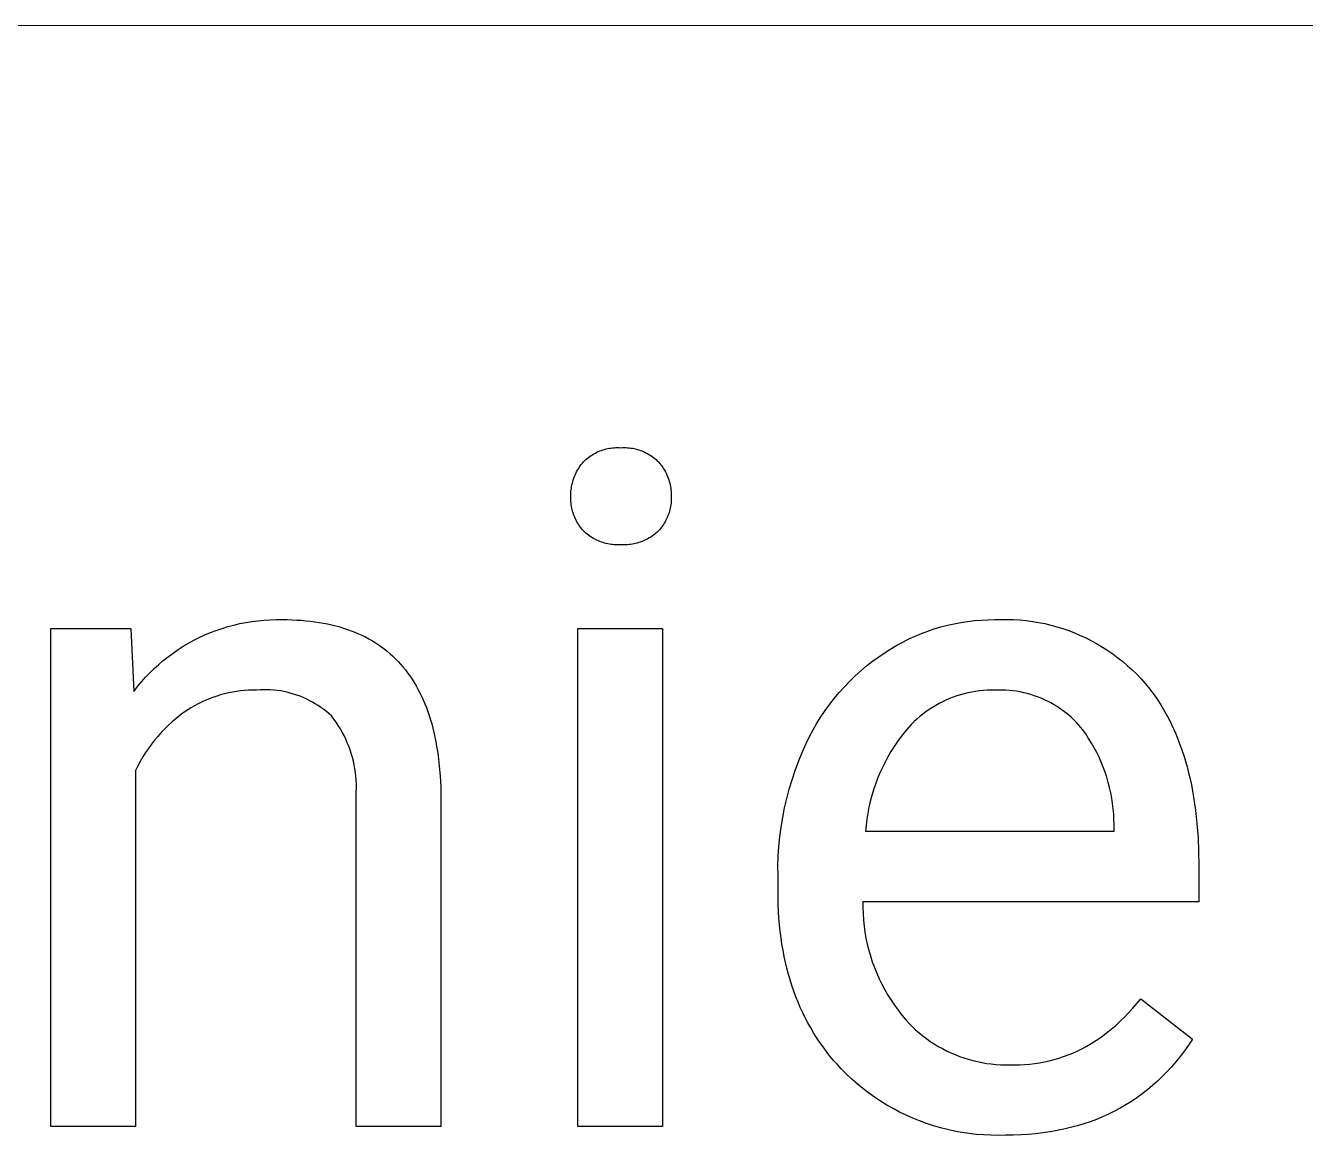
# Model space of a CAD drawing. Header units: millimetres. Extents: x -1519 to 3497, y -297 to 3208.
# Drawn here: x 2019.3 to 2088.1, y -76 to -16.4 of the extents above; entities that cross this region are included whole.
import ezdxf

# ---------------------------------------------------------------- set-up
doc = ezdxf.new("R2010")
doc.units = ezdxf.units.MM
doc.header["$MEASUREMENT"] = 0
doc.layers.add('Domyślny', color=7, linetype='Continuous', true_color=0x000000)

msp = doc.modelspace()

# ---------------------------------------------------------------- linework, layer by layer
at = {"layer": 'Domyślny', "color": 18, "lineweight": 15, "true_color": 0x000000}
msp.add_line((1601.477, -16.362), (3497.131, -16.362), dxfattribs=at)
at = {"layer": 'Domyślny'}
for p, q in [((2050.187, -39.222), (2050.27, -39.191)), ((2050.27, -39.191), (2050.354, -39.162)), ((2050.354, -39.162), (2050.439, -39.136)), ((2050.439, -39.136), (2050.525, -39.114)), ((2050.525, -39.114), (2050.611, -39.094)), ((2050.611, -39.094), (2050.698, -39.078)), ((2050.698, -39.078), (2050.786, -39.064)), ((2050.786, -39.064), (2050.874, -39.053)), ((2050.874, -39.053), (2050.962, -39.046)), ((2050.962, -39.046), (2051.051, -39.042)), ((2051.051, -39.042), (2051.139, -39.04)), ((2051.139, -39.04), (2051.228, -39.042)), ((2051.228, -39.042), (2051.317, -39.047)), ((2051.317, -39.047), (2051.405, -39.042)), ((2051.405, -39.042), (2051.495, -39.041)), ((2051.495, -39.041), (2051.584, -39.042)), ((2051.584, -39.042), (2051.672, -39.047)), ((2051.672, -39.047), (2051.761, -39.054)), ((2051.761, -39.054), (2051.85, -39.065)), ((2051.85, -39.065), (2051.938, -39.078)), ((2051.938, -39.078), (2052.025, -39.095)), ((2052.025, -39.095), (2052.112, -39.115)), ((2052.112, -39.115), (2052.198, -39.137)), ((2052.198, -39.137), (2052.283, -39.163)), ((2052.283, -39.163), (2052.368, -39.192)), ((2052.368, -39.192), (2052.451, -39.223)), ((2049.249, -39.88), (2049.309, -39.809)), ((2049.309, -39.809), (2049.372, -39.747)), ((2049.372, -39.747), (2049.437, -39.687)), ((2049.437, -39.687), (2049.504, -39.629)), ((2049.504, -39.629), (2049.573, -39.573)), ((2049.573, -39.573), (2049.644, -39.52)), ((2049.644, -39.52), (2049.717, -39.47)), ((2049.717, -39.47), (2049.792, -39.422)), ((2049.792, -39.422), (2049.868, -39.376)), ((2049.868, -39.376), (2049.946, -39.334)), ((2049.946, -39.334), (2050.025, -39.294)), ((2050.025, -39.294), (2050.105, -39.256)), ((2050.105, -39.256), (2050.187, -39.222)), ((2052.451, -39.223), (2052.533, -39.257)), ((2052.533, -39.257), (2052.614, -39.295)), ((2052.614, -39.295), (2052.694, -39.334)), ((2052.694, -39.334), (2052.772, -39.377)), ((2052.772, -39.377), (2052.848, -39.422)), ((2052.848, -39.422), (2052.924, -39.47)), ((2052.924, -39.47), (2052.997, -39.521)), ((2052.997, -39.521), (2053.068, -39.574)), ((2053.068, -39.574), (2053.138, -39.629)), ((2053.138, -39.629), (2053.206, -39.687)), ((2053.206, -39.687), (2053.272, -39.747)), ((2053.272, -39.747), (2053.335, -39.809)), ((2053.335, -39.809), (2053.396, -39.879)), ((2053.396, -39.879), (2053.454, -39.951)), ((2048.826, -40.593), (2048.862, -40.508)), ((2048.862, -40.508), (2048.901, -40.424)), ((2048.901, -40.424), (2048.942, -40.341)), ((2048.942, -40.341), (2048.987, -40.26)), ((2048.987, -40.26), (2049.034, -40.181)), ((2049.034, -40.181), (2049.084, -40.103)), ((2049.084, -40.103), (2049.136, -40.026)), ((2049.136, -40.026), (2049.191, -39.952)), ((2049.191, -39.952), (2049.249, -39.88)), ((2053.454, -39.951), (2053.51, -40.025)), ((2053.51, -40.025), (2053.564, -40.101)), ((2053.564, -40.101), (2053.614, -40.179)), ((2053.614, -40.179), (2053.662, -40.258)), ((2053.662, -40.258), (2053.707, -40.339)), ((2053.707, -40.339), (2053.749, -40.422)), ((2053.749, -40.422), (2053.789, -40.506)), ((2053.789, -40.506), (2053.825, -40.591)), ((2048.647, -41.309), (2048.658, -41.217)), ((2048.658, -41.217), (2048.673, -41.126)), ((2048.673, -41.126), (2048.691, -41.035)), ((2048.691, -41.035), (2048.712, -40.945)), ((2048.712, -40.945), (2048.736, -40.855)), ((2048.736, -40.855), (2048.763, -40.767)), ((2048.763, -40.767), (2048.793, -40.679)), ((2048.793, -40.679), (2048.826, -40.593)), ((2053.825, -40.591), (2053.859, -40.678)), ((2053.859, -40.678), (2053.889, -40.765)), ((2053.889, -40.765), (2053.917, -40.854)), ((2053.917, -40.854), (2053.941, -40.943)), ((2053.941, -40.943), (2053.963, -41.033)), ((2053.963, -41.033), (2053.981, -41.124)), ((2053.981, -41.124), (2053.996, -41.216)), ((2053.996, -41.216), (2054.008, -41.308)), ((2048.63, -41.766), (2048.632, -41.678)), ((2048.632, -41.853), (2048.63, -41.766)), ((2048.631, -41.586), (2048.633, -41.493)), ((2048.632, -41.678), (2048.631, -41.586)), ((2048.636, -41.94), (2048.632, -41.853)), ((2048.633, -41.493), (2048.638, -41.401)), ((2048.644, -42.028), (2048.636, -41.94)), ((2048.638, -41.401), (2048.647, -41.309)), ((2054.008, -41.308), (2054.017, -41.4)), ((2054.019, -41.941), (2054.011, -42.029)), ((2054.017, -41.4), (2054.022, -41.493)), ((2054.023, -41.854), (2054.019, -41.941)), ((2054.022, -41.493), (2054.024, -41.585)), ((2054.025, -41.766), (2054.023, -41.854)), ((2054.024, -41.585), (2054.024, -41.678)), ((2054.024, -41.678), (2054.025, -41.766)), ((2048.654, -42.115), (2048.644, -42.028)), ((2048.667, -42.201), (2048.654, -42.115)), ((2048.684, -42.287), (2048.667, -42.201)), ((2048.702, -42.372), (2048.684, -42.287)), ((2048.724, -42.457), (2048.702, -42.372)), ((2048.749, -42.541), (2048.724, -42.457)), ((2048.776, -42.624), (2048.749, -42.541)), ((2048.807, -42.706), (2048.776, -42.624)), ((2053.876, -42.626), (2053.845, -42.708)), ((2053.904, -42.543), (2053.876, -42.626)), ((2053.929, -42.459), (2053.904, -42.543)), ((2053.951, -42.374), (2053.929, -42.459)), ((2053.97, -42.288), (2053.951, -42.374)), ((2053.987, -42.202), (2053.97, -42.288)), ((2054, -42.116), (2053.987, -42.202)), ((2054.011, -42.029), (2054, -42.116)), ((2048.839, -42.787), (2048.807, -42.706)), ((2048.875, -42.867), (2048.839, -42.787)), ((2048.913, -42.946), (2048.875, -42.867)), ((2048.954, -43.023), (2048.913, -42.946)), ((2048.998, -43.099), (2048.954, -43.023)), ((2049.043, -43.174), (2048.998, -43.099)), ((2049.092, -43.247), (2049.043, -43.174)), ((2049.143, -43.318), (2049.092, -43.247)), ((2053.555, -43.248), (2053.504, -43.319)), ((2053.605, -43.175), (2053.555, -43.248)), ((2053.651, -43.101), (2053.605, -43.175)), ((2053.695, -43.025), (2053.651, -43.101)), ((2053.737, -42.948), (2053.695, -43.025)), ((2053.776, -42.869), (2053.737, -42.948)), ((2053.812, -42.789), (2053.776, -42.869)), ((2053.845, -42.708), (2053.812, -42.789)), ((2049.196, -43.388), (2049.143, -43.318)), ((2049.251, -43.455), (2049.196, -43.388)), ((2049.309, -43.521), (2049.251, -43.455)), ((2049.373, -43.582), (2049.309, -43.521)), ((2049.439, -43.64), (2049.373, -43.582)), ((2049.507, -43.696), (2049.439, -43.64)), ((2049.577, -43.75), (2049.507, -43.696)), ((2049.648, -43.802), (2049.577, -43.75)), ((2049.721, -43.851), (2049.648, -43.802)), ((2049.796, -43.897), (2049.721, -43.851)), ((2049.873, -43.941), (2049.796, -43.897)), ((2049.951, -43.983), (2049.873, -43.941)), ((2050.03, -44.021), (2049.951, -43.983)), ((2052.689, -43.982), (2052.609, -44.02)), ((2052.767, -43.94), (2052.689, -43.982)), ((2052.844, -43.897), (2052.767, -43.94)), ((2052.919, -43.85), (2052.844, -43.897)), ((2052.993, -43.801), (2052.919, -43.85)), ((2053.065, -43.75), (2052.993, -43.801)), ((2053.136, -43.696), (2053.065, -43.75)), ((2053.204, -43.64), (2053.136, -43.696)), ((2053.271, -43.582), (2053.204, -43.64)), ((2053.335, -43.521), (2053.271, -43.582)), ((2053.394, -43.456), (2053.335, -43.521)), ((2053.45, -43.388), (2053.394, -43.456)), ((2053.504, -43.319), (2053.45, -43.388)), ((2050.11, -44.057), (2050.03, -44.021)), ((2050.192, -44.09), (2050.11, -44.057)), ((2050.275, -44.121), (2050.192, -44.09)), ((2050.359, -44.148), (2050.275, -44.121)), ((2050.443, -44.173), (2050.359, -44.148)), ((2050.529, -44.195), (2050.443, -44.173)), ((2050.615, -44.213), (2050.529, -44.195)), ((2050.702, -44.229), (2050.615, -44.213)), ((2050.789, -44.242), (2050.702, -44.229)), ((2050.876, -44.252), (2050.789, -44.242)), ((2050.964, -44.259), (2050.876, -44.252)), ((2051.052, -44.263), (2050.964, -44.259)), ((2051.14, -44.264), (2051.052, -44.263)), ((2051.229, -44.262), (2051.14, -44.264)), ((2051.317, -44.257), (2051.229, -44.262)), ((2051.405, -44.262), (2051.317, -44.257)), ((2051.494, -44.264), (2051.405, -44.262)), ((2051.582, -44.263), (2051.494, -44.264)), ((2051.67, -44.259), (2051.582, -44.263)), ((2051.759, -44.252), (2051.67, -44.259)), ((2051.847, -44.242), (2051.759, -44.252)), ((2051.934, -44.229), (2051.847, -44.242)), ((2052.021, -44.213), (2051.934, -44.229)), ((2052.108, -44.194), (2052.021, -44.213)), ((2052.194, -44.172), (2052.108, -44.194)), ((2052.279, -44.147), (2052.194, -44.172)), ((2052.363, -44.12), (2052.279, -44.147)), ((2052.446, -44.089), (2052.363, -44.12)), ((2052.528, -44.056), (2052.446, -44.089)), ((2052.609, -44.02), (2052.528, -44.056)), ((2020.688, -75.521), (2020.688, -48.757)), ((2020.688, -48.757), (2024.999, -48.757)), ((2024.999, -48.757), (2025.147, -52.14)), ((2029.578, -48.864), (2029.889, -48.757)), ((2029.889, -48.757), (2030.203, -48.66)), ((2030.203, -48.66), (2030.521, -48.575)), ((2030.521, -48.575), (2030.841, -48.5)), ((2030.841, -48.5), (2031.163, -48.436)), ((2031.163, -48.436), (2031.488, -48.383)), ((2031.488, -48.383), (2031.813, -48.341)), ((2031.813, -48.341), (2032.141, -48.31)), ((2032.141, -48.31), (2032.469, -48.29)), ((2032.469, -48.29), (2032.797, -48.281)), ((2032.797, -48.281), (2033.126, -48.284)), ((2033.126, -48.284), (2033.388, -48.286)), ((2033.388, -48.286), (2033.646, -48.293)), ((2033.646, -48.293), (2033.9, -48.305)), ((2033.9, -48.305), (2034.149, -48.321)), ((2034.149, -48.321), (2034.395, -48.342)), ((2034.395, -48.342), (2034.636, -48.368)), ((2034.636, -48.368), (2034.874, -48.398)), ((2034.874, -48.398), (2035.107, -48.433)), ((2035.107, -48.433), (2035.337, -48.473)), ((2035.337, -48.473), (2035.562, -48.517)), ((2035.562, -48.517), (2035.783, -48.566)), ((2035.783, -48.566), (2036, -48.62)), ((2036, -48.62), (2036.213, -48.679)), ((2036.213, -48.679), (2036.422, -48.742)), ((2036.422, -48.742), (2036.626, -48.809)), ((2036.626, -48.809), (2036.827, -48.882)), ((2049.002, -75.521), (2049.002, -48.757)), ((2049.002, -48.757), (2053.561, -48.757)), ((2053.561, -48.757), (2053.561, -75.521)), ((2067.807, -48.902), (2068.155, -48.784)), ((2068.155, -48.784), (2068.507, -48.679)), ((2068.507, -48.679), (2068.862, -48.586)), ((2068.862, -48.586), (2069.22, -48.505)), ((2069.22, -48.505), (2069.581, -48.437)), ((2069.581, -48.437), (2069.944, -48.381)), ((2069.944, -48.381), (2070.309, -48.338)), ((2070.309, -48.338), (2070.675, -48.307)), ((2070.675, -48.307), (2071.042, -48.289)), ((2071.042, -48.289), (2071.409, -48.284)), ((2071.409, -48.284), (2071.746, -48.271)), ((2071.746, -48.271), (2072.082, -48.27)), ((2072.082, -48.27), (2072.419, -48.28)), ((2072.419, -48.28), (2072.755, -48.302)), ((2072.755, -48.302), (2073.09, -48.335)), ((2073.09, -48.335), (2073.424, -48.379)), ((2073.424, -48.379), (2073.756, -48.434)), ((2073.756, -48.434), (2074.086, -48.501)), ((2074.086, -48.501), (2074.414, -48.578)), ((2074.414, -48.578), (2074.738, -48.667)), ((2074.738, -48.667), (2075.06, -48.767)), ((2075.06, -48.767), (2075.378, -48.877)), ((2028.089, -49.553), (2028.377, -49.395)), ((2028.377, -49.395), (2028.67, -49.247)), ((2028.67, -49.247), (2028.969, -49.109)), ((2028.969, -49.109), (2029.271, -48.981)), ((2029.271, -48.981), (2029.578, -48.864)), ((2036.827, -48.882), (2037.023, -48.959)), ((2037.023, -48.959), (2037.216, -49.041)), ((2037.216, -49.041), (2037.404, -49.127)), ((2037.404, -49.127), (2037.589, -49.218)), ((2037.589, -49.218), (2037.769, -49.314)), ((2037.769, -49.314), (2037.945, -49.414)), ((2037.945, -49.414), (2038.117, -49.519)), ((2066.139, -49.665), (2066.461, -49.49)), ((2066.461, -49.49), (2066.79, -49.325)), ((2066.79, -49.325), (2067.124, -49.172)), ((2067.124, -49.172), (2067.463, -49.031)), ((2067.463, -49.031), (2067.807, -48.902)), ((2075.378, -48.877), (2075.692, -48.998)), ((2075.692, -48.998), (2076.002, -49.13)), ((2076.002, -49.13), (2076.307, -49.272)), ((2076.307, -49.272), (2076.608, -49.424)), ((2076.608, -49.424), (2076.903, -49.586)), ((2026.994, -50.279), (2027.258, -50.084)), ((2027.258, -50.084), (2027.529, -49.897)), ((2027.529, -49.897), (2027.806, -49.72)), ((2027.806, -49.72), (2028.089, -49.553)), ((2038.117, -49.519), (2038.285, -49.629)), ((2038.285, -49.629), (2038.449, -49.743)), ((2038.449, -49.743), (2038.608, -49.863)), ((2038.608, -49.863), (2038.764, -49.986)), ((2038.764, -49.986), (2038.916, -50.115)), ((2038.916, -50.115), (2039.063, -50.248)), ((2065.174, -50.279), (2065.512, -50.049)), ((2065.512, -50.049), (2065.822, -49.852)), ((2065.822, -49.852), (2066.139, -49.665)), ((2076.903, -49.586), (2077.192, -49.759)), ((2077.192, -49.759), (2077.475, -49.94)), ((2077.475, -49.94), (2077.752, -50.132)), ((2077.752, -50.132), (2078.023, -50.332)), ((2026.243, -50.918), (2026.486, -50.696)), ((2026.486, -50.696), (2026.736, -50.483)), ((2026.736, -50.483), (2026.994, -50.279)), ((2039.063, -50.248), (2039.206, -50.386)), ((2039.206, -50.386), (2039.346, -50.528)), ((2039.346, -50.528), (2039.481, -50.675)), ((2039.481, -50.675), (2039.612, -50.827)), ((2039.612, -50.827), (2039.739, -50.984)), ((2064.208, -51.039), (2064.521, -50.775)), ((2064.521, -50.775), (2064.843, -50.521)), ((2064.843, -50.521), (2065.174, -50.279)), ((2078.023, -50.332), (2078.286, -50.542)), ((2078.286, -50.542), (2078.543, -50.76)), ((2078.543, -50.76), (2078.791, -50.987)), ((2025.561, -51.629), (2025.78, -51.384)), ((2025.78, -51.384), (2026.007, -51.147)), ((2026.007, -51.147), (2026.243, -50.918)), ((2039.739, -50.984), (2039.862, -51.145)), ((2039.862, -51.145), (2039.981, -51.311)), ((2039.981, -51.311), (2040.096, -51.481)), ((2040.096, -51.481), (2040.206, -51.656)), ((2063.61, -51.599), (2063.904, -51.314)), ((2063.904, -51.314), (2064.208, -51.039)), ((2078.791, -50.987), (2079.032, -51.222)), ((2079.032, -51.222), (2079.265, -51.465)), ((2079.265, -51.465), (2079.49, -51.716)), ((2025.147, -52.14), (2025.35, -51.881)), ((2025.35, -51.881), (2025.561, -51.629)), ((2030.234, -52.221), (2030.022, -52.271)), ((2030.448, -52.178), (2030.234, -52.221)), ((2030.663, -52.143), (2030.448, -52.178)), ((2030.879, -52.114), (2030.663, -52.143)), ((2031.096, -52.093), (2030.879, -52.114)), ((2031.313, -52.079), (2031.096, -52.093)), ((2031.531, -52.073), (2031.313, -52.079)), ((2031.749, -52.073), (2031.531, -52.073)), ((2031.932, -52.061), (2031.749, -52.073)), ((2032.114, -52.055), (2031.932, -52.061)), ((2032.297, -52.055), (2032.114, -52.055)), ((2032.479, -52.062), (2032.297, -52.055)), ((2032.661, -52.075), (2032.479, -52.062)), ((2032.843, -52.095), (2032.661, -52.075)), ((2033.024, -52.12), (2032.843, -52.095)), ((2033.204, -52.152), (2033.024, -52.12)), ((2033.382, -52.191), (2033.204, -52.152)), ((2033.559, -52.235), (2033.382, -52.191)), ((2033.735, -52.286), (2033.559, -52.235)), ((2040.206, -51.656), (2040.313, -51.836)), ((2040.313, -51.836), (2040.415, -52.021)), ((2040.415, -52.021), (2040.514, -52.21)), ((2040.514, -52.21), (2040.608, -52.404)), ((2062.79, -52.513), (2063.053, -52.199)), ((2063.053, -52.199), (2063.327, -51.894)), ((2063.327, -51.894), (2063.61, -51.599)), ((2069.965, -52.218), (2069.763, -52.266)), ((2070.169, -52.176), (2069.965, -52.218)), ((2070.374, -52.141), (2070.169, -52.176)), ((2070.58, -52.114), (2070.374, -52.141)), ((2070.786, -52.093), (2070.58, -52.114)), ((2070.994, -52.079), (2070.786, -52.093)), ((2071.201, -52.073), (2070.994, -52.079)), ((2071.409, -52.073), (2071.201, -52.073)), ((2071.605, -52.068), (2071.409, -52.073)), ((2071.8, -52.069), (2071.605, -52.068)), ((2071.995, -52.076), (2071.8, -52.069)), ((2072.19, -52.09), (2071.995, -52.076)), ((2072.384, -52.111), (2072.19, -52.09)), ((2072.577, -52.138), (2072.384, -52.111)), ((2072.77, -52.172), (2072.577, -52.138)), ((2072.961, -52.213), (2072.77, -52.172)), ((2073.151, -52.26), (2072.961, -52.213)), ((2079.49, -51.716), (2079.667, -51.934)), ((2079.667, -51.934), (2079.839, -52.157)), ((2079.839, -52.157), (2080.005, -52.386)), ((2028.407, -52.916), (2028.219, -53.026)), ((2028.599, -52.812), (2028.407, -52.916)), ((2028.794, -52.714), (2028.599, -52.812)), ((2028.992, -52.624), (2028.794, -52.714)), ((2029.193, -52.539), (2028.992, -52.624)), ((2029.397, -52.462), (2029.193, -52.539)), ((2029.603, -52.391), (2029.397, -52.462)), ((2029.811, -52.327), (2029.603, -52.391)), ((2030.022, -52.271), (2029.811, -52.327)), ((2033.909, -52.342), (2033.735, -52.286)), ((2034.08, -52.405), (2033.909, -52.342)), ((2034.25, -52.473), (2034.08, -52.405)), ((2034.416, -52.548), (2034.25, -52.473)), ((2034.58, -52.628), (2034.416, -52.548)), ((2034.742, -52.714), (2034.58, -52.628)), ((2034.9, -52.805), (2034.742, -52.714)), ((2035.055, -52.902), (2034.9, -52.805)), ((2035.206, -53.004), (2035.055, -52.902)), ((2040.608, -52.404), (2040.698, -52.602)), ((2040.698, -52.602), (2040.785, -52.805)), ((2040.785, -52.805), (2040.867, -53.013)), ((2062.298, -53.168), (2062.538, -52.836)), ((2062.538, -52.836), (2062.79, -52.513)), ((2068.23, -52.896), (2068.052, -53.003)), ((2068.411, -52.795), (2068.23, -52.896)), ((2068.596, -52.7), (2068.411, -52.795)), ((2068.784, -52.611), (2068.596, -52.7)), ((2068.975, -52.529), (2068.784, -52.611)), ((2069.168, -52.453), (2068.975, -52.529)), ((2069.364, -52.384), (2069.168, -52.453)), ((2069.563, -52.322), (2069.364, -52.384)), ((2069.763, -52.266), (2069.563, -52.322)), ((2073.338, -52.313), (2073.151, -52.26)), ((2073.524, -52.373), (2073.338, -52.313)), ((2073.708, -52.439), (2073.524, -52.373)), ((2073.89, -52.511), (2073.708, -52.439)), ((2074.069, -52.59), (2073.89, -52.511)), ((2074.245, -52.674), (2074.069, -52.59)), ((2074.418, -52.764), (2074.245, -52.674)), ((2074.588, -52.86), (2074.418, -52.764)), ((2074.755, -52.962), (2074.588, -52.86)), ((2080.005, -52.386), (2080.165, -52.62)), ((2080.165, -52.62), (2080.32, -52.861)), ((2080.32, -52.861), (2080.469, -53.107)), ((2027.419, -53.599), (2027.21, -53.777)), ((2027.634, -53.428), (2027.419, -53.599)), ((2027.854, -53.265), (2027.634, -53.428)), ((2028.035, -53.142), (2027.854, -53.265)), ((2028.219, -53.026), (2028.035, -53.142)), ((2035.354, -53.111), (2035.206, -53.004)), ((2035.498, -53.223), (2035.354, -53.111)), ((2035.638, -53.341), (2035.498, -53.223)), ((2035.774, -53.463), (2035.638, -53.341)), ((2035.9, -53.629), (2035.774, -53.463)), ((2036.021, -53.799), (2035.9, -53.629)), ((2040.867, -53.013), (2040.945, -53.226)), ((2040.945, -53.226), (2041.018, -53.443)), ((2041.018, -53.443), (2041.088, -53.665)), ((2061.852, -53.855), (2062.069, -53.508)), ((2062.069, -53.508), (2062.298, -53.168)), ((2067.222, -53.627), (2067.07, -53.768)), ((2067.379, -53.491), (2067.222, -53.627)), ((2067.541, -53.361), (2067.379, -53.491)), ((2067.707, -53.236), (2067.541, -53.361)), ((2067.877, -53.116), (2067.707, -53.236)), ((2068.052, -53.003), (2067.877, -53.116)), ((2074.918, -53.07), (2074.755, -52.962)), ((2075.077, -53.183), (2074.918, -53.07)), ((2075.232, -53.301), (2075.077, -53.183)), ((2075.384, -53.425), (2075.232, -53.301)), ((2075.531, -53.553), (2075.384, -53.425)), ((2075.673, -53.687), (2075.531, -53.553)), ((2080.469, -53.107), (2080.612, -53.359)), ((2080.612, -53.359), (2080.75, -53.617)), ((2080.75, -53.617), (2080.882, -53.881)), ((2026.81, -54.154), (2026.621, -54.352)), ((2027.007, -53.962), (2026.81, -54.154)), ((2027.21, -53.777), (2027.007, -53.962)), ((2036.136, -53.973), (2036.021, -53.799)), ((2036.246, -54.151), (2036.136, -53.973)), ((2036.349, -54.333), (2036.246, -54.151)), ((2041.088, -53.665), (2041.154, -53.891)), ((2041.154, -53.891), (2041.215, -54.123)), ((2041.215, -54.123), (2041.273, -54.358)), ((2061.455, -54.571), (2061.647, -54.21)), ((2061.647, -54.21), (2061.852, -53.855)), ((2066.572, -54.315), (2066.374, -54.57)), ((2066.78, -54.066), (2066.572, -54.315)), ((2066.922, -53.915), (2066.78, -54.066)), ((2067.07, -53.768), (2066.922, -53.915)), ((2075.811, -53.825), (2075.673, -53.687)), ((2075.944, -53.968), (2075.811, -53.825)), ((2076.12, -54.197), (2075.944, -53.968)), ((2076.289, -54.431), (2076.12, -54.197)), ((2080.882, -53.881), (2081.009, -54.15)), ((2081.009, -54.15), (2081.13, -54.426)), ((2026.093, -54.984), (2025.932, -55.206)), ((2026.262, -54.767), (2026.093, -54.984)), ((2026.438, -54.557), (2026.262, -54.767)), ((2026.621, -54.352), (2026.438, -54.557)), ((2036.446, -54.518), (2036.349, -54.333)), ((2036.536, -54.706), (2036.446, -54.518)), ((2036.621, -54.897), (2036.536, -54.706)), ((2036.699, -55.09), (2036.621, -54.897)), ((2041.273, -54.358), (2041.326, -54.599)), ((2041.326, -54.599), (2041.376, -54.844)), ((2041.376, -54.844), (2041.421, -55.094)), ((2061.061, -55.417), (2061.275, -54.939)), ((2061.275, -54.939), (2061.455, -54.571)), ((2066.183, -54.832), (2066.002, -55.1)), ((2066.374, -54.57), (2066.183, -54.832)), ((2076.449, -54.671), (2076.289, -54.431)), ((2076.601, -54.916), (2076.449, -54.671)), ((2076.745, -55.166), (2076.601, -54.916)), ((2081.13, -54.426), (2081.245, -54.706)), ((2081.245, -54.706), (2081.355, -54.993)), ((2081.355, -54.993), (2081.459, -55.286)), ((2025.632, -55.666), (2025.495, -55.904)), ((2025.778, -55.434), (2025.632, -55.666)), ((2025.932, -55.206), (2025.778, -55.434)), ((2036.77, -55.286), (2036.699, -55.09)), ((2036.835, -55.485), (2036.77, -55.286)), ((2036.893, -55.686), (2036.835, -55.485)), ((2036.944, -55.888), (2036.893, -55.686)), ((2041.421, -55.094), (2041.462, -55.349)), ((2041.462, -55.349), (2041.499, -55.608)), ((2041.499, -55.608), (2041.561, -56.14)), ((2060.862, -55.901), (2061.061, -55.417)), ((2065.667, -55.654), (2065.514, -55.939)), ((2065.83, -55.374), (2065.667, -55.654)), ((2066.002, -55.1), (2065.83, -55.374)), ((2076.88, -55.421), (2076.745, -55.166)), ((2077.007, -55.68), (2076.88, -55.421)), ((2077.125, -55.943), (2077.007, -55.68)), ((2081.459, -55.286), (2081.558, -55.584)), ((2081.558, -55.584), (2081.65, -55.888)), ((2025.365, -56.146), (2025.244, -56.392)), ((2025.495, -55.904), (2025.365, -56.146)), ((2036.988, -56.092), (2036.944, -55.888)), ((2037.026, -56.297), (2036.988, -56.092)), ((2037.056, -56.504), (2037.026, -56.297)), ((2041.561, -56.14), (2041.607, -56.692)), ((2060.68, -56.391), (2060.862, -55.901)), ((2065.37, -56.229), (2065.236, -56.524)), ((2065.514, -55.939), (2065.37, -56.229)), ((2077.234, -56.21), (2077.125, -55.943)), ((2077.334, -56.481), (2077.234, -56.21)), ((2081.65, -55.888), (2081.738, -56.198)), ((2081.738, -56.198), (2081.819, -56.514)), ((2025.244, -56.392), (2025.244, -75.521)), ((2037.08, -56.711), (2037.056, -56.504)), ((2037.097, -56.919), (2037.08, -56.711)), ((2037.106, -57.128), (2037.097, -56.919)), ((2041.607, -56.692), (2041.636, -57.261)), ((2060.363, -57.387), (2060.513, -56.886)), ((2060.513, -56.886), (2060.68, -56.391)), ((2065.112, -56.823), (2064.998, -57.126)), ((2065.236, -56.524), (2065.112, -56.823)), ((2077.424, -56.755), (2077.334, -56.481)), ((2077.506, -57.032), (2077.424, -56.755)), ((2077.578, -57.311), (2077.506, -57.032)), ((2081.819, -56.514), (2081.895, -56.835)), ((2081.895, -56.835), (2081.966, -57.162)), ((2037.093, -57.754), (2037.104, -57.545)), ((2037.093, -75.521), (2037.093, -57.754)), ((2037.104, -57.545), (2037.109, -57.337)), ((2037.109, -57.337), (2037.106, -57.128)), ((2041.636, -57.261), (2041.649, -57.85)), ((2060.229, -57.893), (2060.363, -57.387)), ((2064.801, -57.743), (2064.718, -58.056)), ((2064.894, -57.433), (2064.801, -57.743)), ((2064.998, -57.126), (2064.894, -57.433)), ((2077.64, -57.593), (2077.578, -57.311)), ((2077.694, -57.876), (2077.64, -57.593)), ((2081.966, -57.162), (2082.03, -57.495)), ((2082.03, -57.495), (2082.089, -57.834)), ((2041.649, -57.85), (2041.649, -75.521)), ((2060.01, -58.916), (2060.111, -58.403)), ((2060.111, -58.403), (2060.229, -57.893)), ((2064.646, -58.371), (2064.584, -58.689)), ((2064.718, -58.056), (2064.646, -58.371)), ((2077.737, -58.161), (2077.694, -57.876)), ((2077.771, -58.448), (2077.737, -58.161)), ((2082.089, -57.834), (2082.143, -58.179)), ((2082.143, -58.179), (2082.191, -58.529)), ((2059.926, -59.432), (2060.01, -58.916)), ((2064.533, -59.009), (2064.493, -59.33)), ((2064.584, -58.689), (2064.533, -59.009)), ((2077.796, -58.735), (2077.771, -58.448)), ((2077.81, -59.023), (2077.796, -58.735)), ((2077.815, -59.312), (2077.81, -59.023)), ((2082.191, -58.529), (2082.269, -59.247)), ((2059.859, -59.951), (2059.926, -59.432)), ((2064.493, -59.33), (2064.463, -59.652)), ((2064.463, -59.652), (2077.815, -59.652)), ((2077.815, -59.652), (2077.815, -59.312)), ((2082.269, -59.247), (2082.326, -59.988)), ((2059.775, -60.993), (2059.809, -60.471)), ((2059.809, -60.471), (2059.859, -59.951)), ((2082.326, -59.988), (2082.359, -60.752)), ((2059.759, -61.516), (2059.775, -60.993)), ((2082.359, -60.752), (2082.371, -61.54)), ((2059.76, -62.039), (2059.759, -61.516)), ((2082.371, -61.54), (2082.371, -63.442)), ((2059.76, -62.879), (2059.76, -62.039)), ((2059.763, -63.25), (2059.76, -62.879)), ((2059.773, -63.617), (2059.763, -63.25)), ((2059.79, -63.979), (2059.773, -63.617)), ((2082.371, -63.442), (2064.315, -63.442)), ((2064.315, -63.442), (2064.315, -63.77)), ((2064.315, -63.77), (2064.326, -64.099)), ((2059.813, -64.336), (2059.79, -63.979)), ((2059.843, -64.688), (2059.813, -64.336)), ((2064.326, -64.099), (2064.349, -64.427)), ((2064.349, -64.427), (2064.383, -64.754)), ((2059.879, -65.036), (2059.843, -64.688)), ((2059.922, -65.379), (2059.879, -65.036)), ((2064.383, -64.754), (2064.429, -65.079)), ((2064.429, -65.079), (2064.486, -65.403)), ((2059.972, -65.717), (2059.922, -65.379)), ((2060.028, -66.051), (2059.972, -65.717)), ((2064.486, -65.403), (2064.554, -65.725)), ((2064.554, -65.725), (2064.634, -66.044)), ((2060.092, -66.379), (2060.028, -66.051)), ((2060.161, -66.704), (2060.092, -66.379)), ((2064.634, -66.044), (2064.724, -66.36)), ((2064.724, -66.36), (2064.826, -66.673)), ((2064.826, -66.673), (2064.938, -66.982)), ((2060.238, -67.023), (2060.161, -66.704)), ((2060.321, -67.338), (2060.238, -67.023)), ((2060.41, -67.648), (2060.321, -67.338)), ((2064.938, -66.982), (2065.061, -67.286)), ((2065.061, -67.286), (2065.194, -67.587)), ((2060.506, -67.953), (2060.41, -67.648)), ((2060.609, -68.254), (2060.506, -67.953)), ((2065.194, -67.587), (2065.338, -67.882)), ((2065.338, -67.882), (2065.492, -68.173)), ((2060.719, -68.55), (2060.609, -68.254)), ((2060.835, -68.841), (2060.719, -68.55)), ((2065.492, -68.173), (2065.657, -68.458)), ((2065.657, -68.458), (2065.831, -68.737)), ((2065.831, -68.737), (2066.014, -69.009)), ((2079.04, -68.915), (2079.244, -68.66)), ((2079.244, -68.66), (2082.026, -70.832)), ((2060.958, -69.128), (2060.835, -68.841)), ((2061.087, -69.41), (2060.958, -69.128)), ((2061.223, -69.687), (2061.087, -69.41)), ((2066.014, -69.009), (2066.207, -69.275)), ((2066.207, -69.275), (2066.41, -69.534)), ((2078.38, -69.641), (2078.607, -69.406)), ((2078.607, -69.406), (2078.827, -69.164)), ((2078.827, -69.164), (2079.04, -68.915)), ((2061.366, -69.959), (2061.223, -69.687)), ((2061.516, -70.227), (2061.366, -69.959)), ((2066.41, -69.534), (2066.621, -69.786)), ((2066.621, -69.786), (2066.792, -69.971)), ((2066.792, -69.971), (2066.969, -70.15)), ((2077.653, -70.3), (2077.902, -70.088)), ((2077.902, -70.088), (2078.145, -69.868)), ((2078.145, -69.868), (2078.38, -69.641)), ((2061.672, -70.49), (2061.516, -70.227)), ((2061.834, -70.748), (2061.672, -70.49)), ((2062.004, -71.002), (2061.834, -70.748)), ((2066.969, -70.15), (2067.153, -70.323)), ((2067.153, -70.323), (2067.342, -70.489)), ((2067.342, -70.489), (2067.537, -70.649)), ((2067.537, -70.649), (2067.737, -70.801)), ((2067.737, -70.801), (2067.943, -70.947)), ((2076.867, -70.886), (2077.135, -70.699)), ((2077.135, -70.699), (2077.397, -70.503)), ((2077.397, -70.503), (2077.653, -70.3)), ((2062.179, -71.251), (2062.004, -71.002)), ((2062.362, -71.495), (2062.179, -71.251)), ((2062.551, -71.735), (2062.362, -71.495)), ((2067.943, -70.947), (2068.154, -71.085)), ((2068.154, -71.085), (2068.369, -71.216)), ((2068.369, -71.216), (2068.589, -71.339)), ((2068.589, -71.339), (2068.812, -71.455)), ((2068.812, -71.455), (2069.04, -71.563)), ((2075.594, -71.579), (2075.838, -71.472)), ((2075.838, -71.472), (2076.077, -71.356)), ((2076.077, -71.356), (2076.313, -71.233)), ((2076.313, -71.233), (2076.592, -71.064)), ((2076.592, -71.064), (2076.867, -70.886)), ((2081.595, -71.457), (2081.369, -71.754)), ((2081.814, -71.15), (2081.595, -71.457)), ((2082.026, -70.832), (2081.814, -71.15)), ((2062.747, -71.969), (2062.551, -71.735)), ((2062.95, -72.2), (2062.747, -71.969)), ((2069.04, -71.563), (2069.271, -71.663)), ((2069.271, -71.663), (2069.506, -71.754)), ((2069.506, -71.754), (2069.744, -71.838)), ((2069.744, -71.838), (2069.984, -71.913)), ((2069.984, -71.913), (2070.227, -71.98)), ((2070.227, -71.98), (2070.472, -72.038)), ((2070.472, -72.038), (2070.719, -72.088)), ((2070.719, -72.088), (2070.968, -72.129)), ((2070.968, -72.129), (2071.217, -72.162)), ((2071.217, -72.162), (2071.468, -72.186)), ((2071.468, -72.186), (2071.72, -72.201)), ((2072.755, -72.204), (2073.02, -72.19)), ((2073.02, -72.19), (2073.285, -72.168)), ((2073.285, -72.168), (2073.549, -72.137)), ((2073.549, -72.137), (2073.812, -72.097)), ((2073.812, -72.097), (2074.073, -72.048)), ((2074.073, -72.048), (2074.333, -71.991)), ((2074.333, -71.991), (2074.59, -71.926)), ((2074.59, -71.926), (2074.845, -71.851)), ((2074.845, -71.851), (2075.098, -71.769)), ((2075.098, -71.769), (2075.348, -71.678)), ((2075.348, -71.678), (2075.594, -71.579)), ((2081.137, -72.042), (2080.898, -72.319)), ((2081.369, -71.754), (2081.137, -72.042)), ((2063.159, -72.425), (2062.95, -72.2)), ((2063.435, -72.703), (2063.159, -72.425)), ((2063.72, -72.972), (2063.435, -72.703)), ((2071.72, -72.201), (2071.972, -72.207)), ((2071.972, -72.207), (2072.223, -72.205)), ((2072.223, -72.205), (2072.489, -72.209)), ((2072.489, -72.209), (2072.755, -72.204)), ((2080.401, -72.843), (2080.143, -73.09)), ((2080.653, -72.586), (2080.401, -72.843)), ((2080.898, -72.319), (2080.653, -72.586)), ((2064.015, -73.231), (2063.72, -72.972)), ((2064.318, -73.48), (2064.015, -73.231)), ((2064.629, -73.719), (2064.318, -73.48)), ((2079.606, -73.554), (2079.328, -73.771)), ((2079.878, -73.327), (2079.606, -73.554)), ((2080.143, -73.09), (2079.878, -73.327)), ((2064.948, -73.947), (2064.629, -73.719)), ((2065.274, -74.164), (2064.948, -73.947)), ((2065.608, -74.37), (2065.274, -74.164)), ((2078.753, -74.174), (2078.455, -74.361)), ((2079.044, -73.978), (2078.753, -74.174)), ((2079.328, -73.771), (2079.044, -73.978)), ((2065.948, -74.564), (2065.608, -74.37)), ((2066.295, -74.747), (2065.948, -74.564)), ((2066.648, -74.919), (2066.295, -74.747)), ((2067.006, -75.078), (2066.648, -74.919)), ((2077.523, -74.86), (2077.199, -75.006)), ((2077.84, -74.704), (2077.523, -74.86)), ((2078.151, -74.537), (2077.84, -74.704)), ((2078.455, -74.361), (2078.151, -74.537)), ((2025.244, -75.521), (2020.688, -75.521)), ((2041.649, -75.521), (2037.093, -75.521)), ((2053.561, -75.521), (2049.002, -75.521)), ((2067.37, -75.225), (2067.006, -75.078)), ((2067.738, -75.36), (2067.37, -75.225)), ((2068.11, -75.482), (2067.738, -75.36)), ((2068.487, -75.592), (2068.11, -75.482)), ((2068.867, -75.688), (2068.487, -75.592)), ((2075.482, -75.586), (2075.119, -75.672)), ((2075.839, -75.49), (2075.482, -75.586)), ((2076.188, -75.384), (2075.839, -75.49)), ((2076.532, -75.268), (2076.188, -75.384)), ((2076.869, -75.142), (2076.532, -75.268)), ((2077.199, -75.006), (2076.869, -75.142)), ((2069.25, -75.773), (2068.867, -75.688)), ((2069.635, -75.844), (2069.25, -75.773)), ((2070.023, -75.902), (2069.635, -75.844)), ((2070.413, -75.947), (2070.023, -75.902)), ((2070.803, -75.978), (2070.413, -75.947)), ((2071.195, -75.997), (2070.803, -75.978)), ((2071.587, -76.002), (2071.195, -75.997)), ((2071.979, -75.994), (2071.587, -76.002)), ((2072.395, -75.989), (2071.979, -75.994)), ((2072.803, -75.974), (2072.395, -75.989)), ((2073.206, -75.949), (2072.803, -75.974)), ((2073.601, -75.914), (2073.206, -75.949)), ((2073.991, -75.868), (2073.601, -75.914)), ((2074.373, -75.813), (2073.991, -75.868)), ((2074.749, -75.747), (2074.373, -75.813)), ((2075.119, -75.672), (2074.749, -75.747))]:
    msp.add_line(p, q, dxfattribs=at)

doc.saveas('drawing.dxf')
